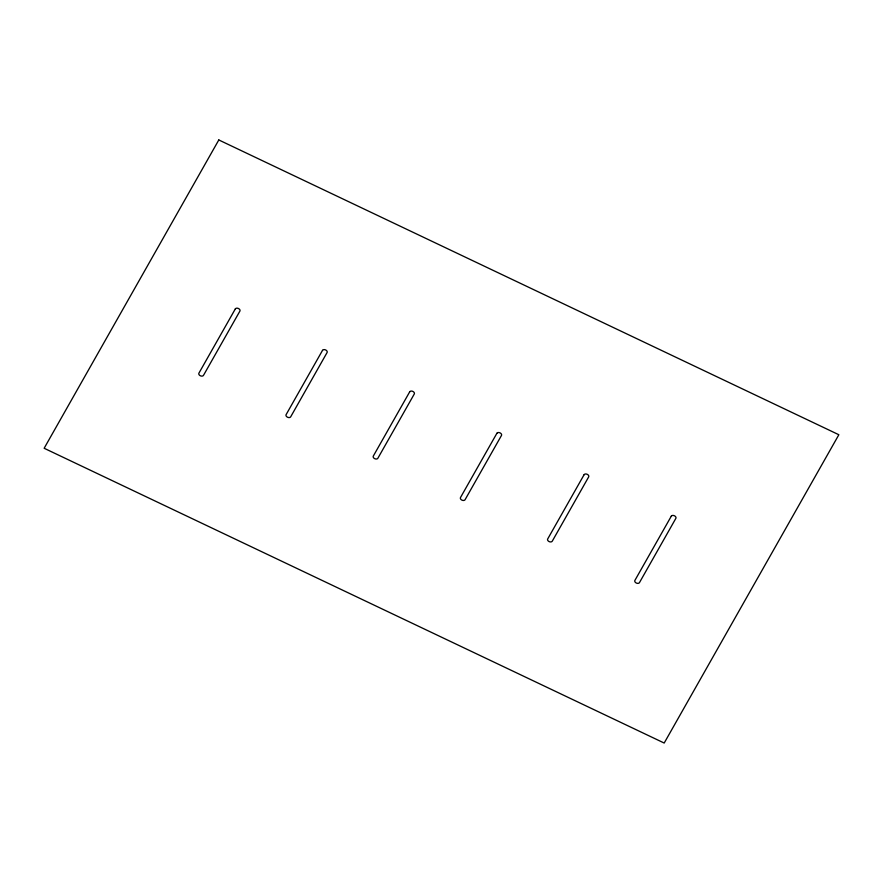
<?xml version="1.0" encoding="UTF-8"?>
<svg xmlns="http://www.w3.org/2000/svg" width="883" height="883" viewBox="0 0 883 883"><rect width="100%" height="100%" fill="white"/><g stroke="black" fill="none" stroke-linecap="round" stroke-linejoin="round"><path stroke-width="1.32" d="M218.807 139.956L44.15 448.266L664.193 743.045L838.85 434.734L218.807 139.956M235.308 308.94L198.918 373.167A2.539 1.733 21.8 0 0 200.353 375.772A2.539 1.733 21.8 0 0 203.498 375.341L239.889 311.114A2.539 1.733 21.8 0 0 238.454 308.509A2.539 1.733 21.8 0 0 235.308 308.94M322.505 350.385L286.114 414.624A2.539 1.733 21.8 0 0 287.538 417.229A2.539 1.733 21.8 0 0 290.695 416.798L327.074 352.56A2.539 1.733 21.8 0 0 325.65 349.955A2.539 1.733 21.8 0 0 322.505 350.385M409.69 391.842L373.31 456.07A2.539 1.733 21.8 0 0 374.734 458.674A2.539 1.733 21.8 0 0 377.88 458.244L414.27 394.017A2.539 1.733 21.8 0 0 412.847 391.412A2.539 1.733 21.8 0 0 409.69 391.842M496.886 433.299L460.507 497.526A2.539 1.733 21.8 0 0 461.93 500.131A2.539 1.733 21.8 0 0 465.076 499.701L501.467 435.474A2.539 1.733 21.8 0 0 500.032 432.869A2.539 1.733 21.8 0 0 496.886 433.299M584.082 474.745L547.692 538.972A2.539 1.733 21.8 0 0 549.127 541.588A2.539 1.733 21.8 0 0 552.272 541.158L588.663 476.919A2.539 1.733 21.8 0 0 587.228 474.314A2.539 1.733 21.8 0 0 584.082 474.745M671.279 516.202L634.888 580.429A2.539 1.733 21.8 0 0 636.323 583.034A2.539 1.733 21.8 0 0 639.469 582.603L675.848 518.376A2.539 1.733 21.8 0 0 674.424 515.771A2.539 1.733 21.8 0 0 671.279 516.202"/></g></svg>
